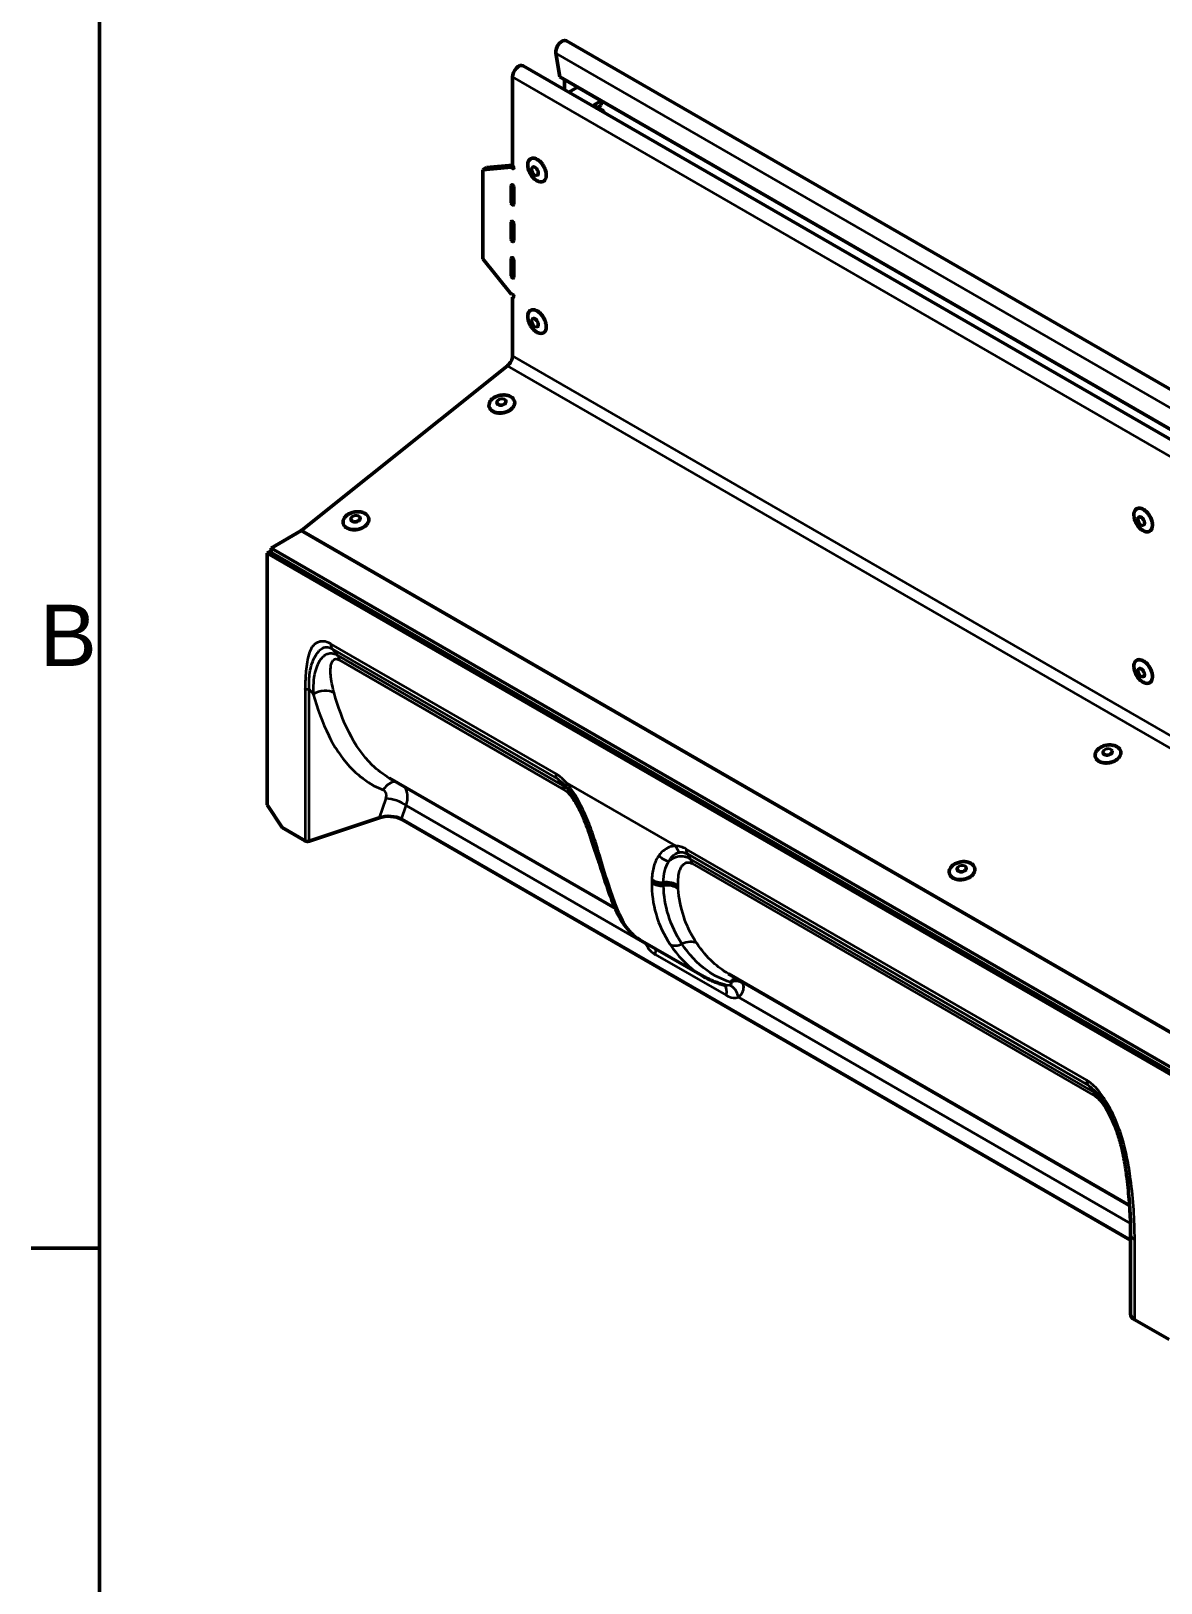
# Model space of a CAD drawing. Header units: millimetres. Extents: x 0 to 2181, y -65 to 1050.
# Drawn here: x 15.3 to 176.6, y 127.2 to 348.8 of the extents above; entities that cross this region are included whole.
import ezdxf

# ---------------------------------------------------------------- set-up
doc = ezdxf.new("R2010")
doc.units = ezdxf.units.MM
doc.header["$LTSCALE"] = 2.5
for name, color, linetype, lineweight in [('Rahmen_0', 7, 'Continuous', 50), ('Rahmen_2', 7, 'Continuous', 50), ('Sichtbar (ISO)', 7, 'Continuous', 50), ('Sichtbar schmal (ISO)', 7, 'Continuous', 35)]:
    doc.layers.add(name, color=color, linetype=linetype, lineweight=lineweight)
doc.styles.add('Aktuell-DINNach Layer', font='arial.ttf')

# ---------------------------------------------------------------- blocks, each defined once
blk = doc.blocks.new('Ränder Standardrahmen')
at = {"layer": 'Rahmen_0'}
blk.add_line((10, 70), (6.1, 70), dxfattribs=at)
at = {"layer": 'Rahmen_0', "flags": 128}
blk.add_lwpolyline([(10, 10), (10, 410), (584, 410), (584, 10), (10, 10)], dxfattribs=at)
at = {"layer": 'Rahmen_2', "insert": (6.594, 103.25), "char_height": 3.5, "attachment_point": 7, "style": 'Aktuell-DINNach Layer'}
blk.add_mtext('B', dxfattribs=at)

msp = doc.modelspace()

# ---------------------------------------------------------------- linework, layer by layer
at = {"layer": 'Sichtbar (ISO)'}
for p, q in [((444.88, 143.459), (91.68, 347.379)), ((85.493, 343.807), (438.693, 139.887)), ((90.185, 345.616), (90.754, 342.218)), ((83.984, 329.558), (83.984, 342.214)), ((443.954, 138.298), (90.754, 342.218)), ((91.409, 340.391), (91.409, 341.84)), ((93.265, 340.734), (92.04, 340.027)), ((96.623, 338.795), (93.265, 340.734)), ((95.563, 338.182), (96.623, 338.795)), ((96.623, 338.182), (95.999, 337.822)), ((96.623, 337.57), (96.093, 337.876)), ((96.623, 338.795), (96.623, 338.182)), ((79.741, 328.975), (83.831, 329.34)), ((79.741, 328.975), (80.272, 329.281)), ((79.741, 316.261), (79.741, 328.975)), ((80.272, 329.281), (83.984, 329.613)), ((83.831, 329.34), (84.072, 329.48)), ((83.807, 324.251), (83.807, 326.7)), ((84.161, 326.496), (84.161, 324.047)), ((83.807, 319.046), (83.807, 321.495)), ((84.161, 321.291), (84.161, 318.842)), ((83.831, 311.173), (79.741, 316.261)), ((83.807, 313.84), (83.807, 316.29)), ((84.161, 316.086), (84.161, 313.636)), ((83.896, 311.211), (83.831, 311.173)), ((83.984, 310.779), (84.161, 310.881)), ((83.984, 302.41), (83.984, 310.779)), ((53.922, 277.519), (83.267, 300.994)), ((49.512, 274.955), (53.755, 277.404)), ((49.512, 274.955), (402.712, 71.035)), ((49.512, 274.955), (49.512, 274.342)), ((48.982, 274.24), (49.512, 274.547)), ((48.982, 274.24), (402.536, 70.116)), ((48.982, 274.24), (48.982, 238.315)), ((49.512, 274.342), (402.712, 70.422)), ((66.436, 242.099), (98.675, 223.486)), ((51.103, 235.049), (48.982, 238.315)), ((51.103, 235.049), (54.368, 233.164)), ((64.938, 236.44), (54.971, 233.118)), ((68.128, 236.242), (172.215, 176.147)), ((111.105, 213.875), (102.146, 219.047)), ((114.822, 214.163), (172.079, 181.106)), ((172.215, 177.034), (172.215, 165.603)), ((172.801, 164.787), (177.702, 161.957))]:
    msp.add_line(p, q, dxfattribs=at)
for centre, major_axis, ratio, start_param, end_param in [((91.055, 346.296), (0.625, 1.083), 0.5773503, 0, 2.5307274), ((84.868, 342.724), (0.625, 1.083), 0.5773503, 0, 2.3561945), ((95.563, 336.958), (0.75, -1.299), 0.5773503, 1.7922962, 2.3561945), ((95.563, 336.958), (1.5, 0), 0.5773503, 0.2214999, 0.7853982), ((83.984, 329.354), (0.125, -0.217), 0.5773503, 4.4505896, 8.6393798), ((83.984, 326.598), (-0.125, 0.217), 0.5773503, 3.9269908, 7.0685835), ((83.984, 324.149), (0.125, -0.217), 0.5773503, 3.9269908, 7.0685835), ((83.984, 321.393), (-0.125, 0.217), 0.5773503, 3.9269908, 7.0685835), ((83.984, 318.944), (0.125, -0.217), 0.5773503, 3.9269908, 7.0685835), ((83.984, 316.188), (-0.125, 0.217), 0.5773503, 3.9269908, 7.0685835), ((83.984, 313.738), (0.125, -0.217), 0.5773503, 3.9269908, 7.0685835), ((83.984, 310.983), (-0.125, 0.217), 0.5773503, 2.3561945, 6.5449847), ((83.1, 301.899), (0.625, 1.083), 0.5773503, 4.1174259, 5.4977871), ((53.755, 278.425), (0.625, 1.083), 0.5773503, 3.9269908, 4.1174259), ((66.188, 235.19), (2.629, 0.122), 0.5567687, 0.7151177, 2.0402398), ((174.215, 165.603), (-2, 0), 0.5773503, 0, 0.7853982)]:
    msp.add_ellipse(centre, major_axis=major_axis, ratio=ratio, start_param=start_param, end_param=end_param, dxfattribs=at)
for points, knots in [([(86.159, 329.625), (86.162, 329.459), (86.189, 329.282), (86.285, 328.921), (86.354, 328.738), (86.529, 328.385), (86.634, 328.215), (86.868, 327.904), (86.998, 327.763), (87.271, 327.525), (87.413, 327.428), (87.697, 327.288), (87.839, 327.245), (88.105, 327.22), (88.23, 327.238), (88.446, 327.33), (88.538, 327.402), (88.685, 327.593), (88.739, 327.713), (88.806, 327.989), (88.817, 328.148), (88.793, 328.486), (88.759, 328.666), (88.647, 329.028), (88.571, 329.21), (88.384, 329.558), (88.274, 329.724), (88.031, 330.024), (87.898, 330.158), (87.621, 330.38), (87.478, 330.468), (87.195, 330.588), (87.055, 330.62), (86.795, 330.623), (86.675, 330.595), (86.471, 330.484), (86.386, 330.403), (86.252, 330.195), (86.206, 330.068), (86.164, 329.831), (86.157, 329.73), (86.159, 329.625)], [0, 0, 0, 0, 0.3245908, 0.3245908, 0.6485764, 0.6485764, 0.9720057, 0.9720057, 1.2955395, 1.2955395, 1.6197743, 1.6197743, 1.9441364, 1.9441364, 2.2621217, 2.2621217, 2.5667263, 2.5667263, 2.8776757, 2.8776757, 3.2002158, 3.2002158, 3.5247891, 3.5247891, 3.8486342, 3.8486342, 4.172031, 4.172031, 4.4956558, 4.4956558, 4.8200345, 4.8200345, 5.1440165, 5.1440165, 5.4595248, 5.4595248, 5.7633988, 5.7633988, 6.077032, 6.077032, 6.2831853, 6.2831853, 6.2831853, 6.2831853]), ([(87.545, 328.21), (87.58, 328.23), (87.609, 328.262), (87.648, 328.344), (87.66, 328.391), (87.667, 328.496), (87.664, 328.553), (87.643, 328.673), (87.625, 328.736), (87.575, 328.862), (87.543, 328.925), (87.47, 329.042), (87.428, 329.098), (87.339, 329.195), (87.291, 329.237), (87.197, 329.303), (87.15, 329.327), (87.06, 329.358), (87.019, 329.364), (86.949, 329.359), (86.92, 329.35), (86.895, 329.336)], [2.3320908, 2.3320908, 2.3320908, 2.3320908, 2.7125038, 2.7125038, 3.0351641, 3.0351641, 3.3423454, 3.3423454, 3.6506921, 3.6506921, 3.9611262, 3.9611262, 4.272114, 4.272114, 4.5818971, 4.5818971, 4.8893522, 4.8893522, 5.1985134, 5.1985134, 5.4736835, 5.4736835, 5.4736835, 5.4736835]), ([(86.163, 308.143), (86.152, 307.985), (86.163, 307.814), (86.232, 307.459), (86.288, 307.275), (86.439, 306.916), (86.533, 306.74), (86.751, 306.412), (86.874, 306.26), (87.137, 305.995), (87.277, 305.883), (87.56, 305.709), (87.704, 305.648), (87.979, 305.585), (88.112, 305.583), (88.347, 305.639), (88.45, 305.695), (88.621, 305.856), (88.687, 305.961), (88.781, 306.212), (88.806, 306.36), (88.812, 306.682), (88.792, 306.857), (88.708, 307.216), (88.644, 307.399), (88.48, 307.756), (88.379, 307.929), (88.152, 308.248), (88.025, 308.393), (87.756, 308.643), (87.615, 308.747), (87.33, 308.902), (87.188, 308.953), (86.917, 308.994), (86.789, 308.986), (86.564, 308.909), (86.467, 308.844), (86.31, 308.665), (86.25, 308.552), (86.186, 308.336), (86.17, 308.242), (86.163, 308.143)], [0, 0, 0, 0, 0.3243309, 0.3243309, 0.6485819, 0.6485819, 0.9721236, 0.9721236, 1.2955489, 1.2955489, 1.6195192, 1.6195192, 1.9441127, 1.9441127, 2.265458, 2.265458, 2.5734192, 2.5734192, 2.8800577, 2.8800577, 3.2000468, 3.2000468, 3.5245808, 3.5245808, 3.8486811, 3.8486811, 4.1721509, 4.1721509, 4.495629, 4.495629, 4.8197476, 4.8197476, 5.1442666, 5.1442666, 5.4638895, 5.4638895, 5.7696752, 5.7696752, 6.0786181, 6.0786181, 6.2831853, 6.2831853, 6.2831853, 6.2831853]), ([(87.545, 306.573), (87.58, 306.593), (87.609, 306.625), (87.648, 306.707), (87.66, 306.754), (87.667, 306.859), (87.664, 306.916), (87.643, 307.036), (87.625, 307.099), (87.575, 307.225), (87.543, 307.287), (87.47, 307.405), (87.428, 307.46), (87.339, 307.557), (87.291, 307.599), (87.197, 307.666), (87.15, 307.69), (87.06, 307.721), (87.019, 307.727), (86.949, 307.722), (86.92, 307.713), (86.895, 307.699)], [2.4357464, 2.4357464, 2.4357464, 2.4357464, 2.8161594, 2.8161594, 3.1388197, 3.1388197, 3.446001, 3.446001, 3.7543476, 3.7543476, 4.0647818, 4.0647818, 4.3757695, 4.3757695, 4.6855526, 4.6855526, 4.9930078, 4.9930078, 5.302169, 5.302169, 5.577339, 5.577339, 5.577339, 5.577339]), ([(81.84, 294.251), (82.025, 294.223), (82.221, 294.217), (82.613, 294.249), (82.81, 294.287), (83.185, 294.403), (83.364, 294.482), (83.684, 294.672), (83.826, 294.783), (84.058, 295.027), (84.149, 295.161), (84.268, 295.435), (84.297, 295.576), (84.291, 295.848), (84.257, 295.98), (84.131, 296.224), (84.039, 296.335), (83.805, 296.529), (83.662, 296.611), (83.34, 296.735), (83.16, 296.777), (82.783, 296.817), (82.586, 296.815), (82.193, 296.767), (81.998, 296.721), (81.63, 296.59), (81.457, 296.505), (81.151, 296.304), (81.017, 296.188), (80.804, 295.936), (80.724, 295.8), (80.627, 295.523), (80.61, 295.383), (80.638, 295.114), (80.683, 294.985), (80.83, 294.749), (80.932, 294.642), (81.184, 294.459), (81.335, 294.384), (81.609, 294.295), (81.722, 294.268), (81.84, 294.251)], [0, 0, 0, 0, 0.3233887, 0.3233887, 0.6466315, 0.6466315, 0.9698846, 0.9698846, 1.2932742, 1.2932742, 1.6158705, 1.6158705, 1.9339252, 1.9339252, 2.2449037, 2.2449037, 2.5575627, 2.5575627, 2.8773789, 2.8773789, 3.2004038, 3.2004038, 3.5237772, 3.5237772, 3.847002, 3.847002, 4.1702829, 4.1702829, 4.4936556, 4.4936556, 4.8158032, 4.8158032, 5.1324987, 5.1324987, 5.4428856, 5.4428856, 5.7568498, 5.7568498, 6.0776083, 6.0776083, 6.2831853, 6.2831853, 6.2831853, 6.2831853]), ([(81.768, 295.67), (81.776, 295.623), (81.797, 295.579), (81.86, 295.501), (81.901, 295.467), (81.999, 295.412), (82.055, 295.391), (82.177, 295.362), (82.243, 295.355), (82.378, 295.355), (82.447, 295.363), (82.582, 295.392), (82.648, 295.414), (82.768, 295.47), (82.823, 295.503), (82.917, 295.578), (82.956, 295.62), (83.015, 295.706), (83.034, 295.751), (83.052, 295.832), (83.053, 295.87), (83.046, 295.906)], [5.1845829, 5.1845829, 5.1845829, 5.1845829, 5.5379725, 5.5379725, 5.8676521, 5.8676521, 6.180925, 6.180925, 6.4915249, 6.4915249, 6.8025781, 6.8025781, 7.113896, 7.113896, 7.4247605, 7.4247605, 7.7355493, 7.7355493, 8.0514351, 8.0514351, 8.3261756, 8.3261756, 8.3261756, 8.3261756]), ([(63.167, 278.303), (63.275, 278.429), (63.356, 278.564), (63.455, 278.84), (63.474, 278.981), (63.447, 279.25), (63.404, 279.379), (63.26, 279.616), (63.159, 279.724), (62.908, 279.908), (62.758, 279.983), (62.424, 280.094), (62.241, 280.13), (61.858, 280.155), (61.66, 280.146), (61.269, 280.084), (61.076, 280.031), (60.716, 279.888), (60.548, 279.797), (60.255, 279.586), (60.129, 279.466), (59.933, 279.208), (59.863, 279.07), (59.786, 278.793), (59.779, 278.654), (59.828, 278.388), (59.882, 278.262), (60.047, 278.034), (60.157, 277.931), (60.425, 277.759), (60.583, 277.69), (60.928, 277.594), (61.116, 277.567), (61.503, 277.557), (61.702, 277.575), (62.09, 277.652), (62.28, 277.712), (62.63, 277.869), (62.792, 277.966), (63.019, 278.147), (63.098, 278.223), (63.167, 278.303)], [0, 0, 0, 0, 0.322203, 0.322203, 0.6390505, 0.6390505, 0.9494821, 0.9494821, 1.2632989, 1.2632989, 1.583964, 1.583964, 1.9071532, 1.9071532, 2.2305029, 2.2305029, 2.5537188, 2.5537188, 2.8770279, 2.8770279, 3.200355, 3.200355, 3.5219755, 3.5219755, 3.8373903, 3.8373903, 4.1475969, 4.1475969, 4.4628076, 4.4628076, 4.7842577, 4.7842577, 5.1075629, 5.1075629, 5.430881, 5.430881, 5.7540956, 5.7540956, 6.0774368, 6.0774368, 6.2831853, 6.2831853, 6.2831853, 6.2831853]), ([(60.938, 279.007), (60.946, 278.961), (60.967, 278.917), (61.03, 278.839), (61.072, 278.805), (61.17, 278.75), (61.225, 278.728), (61.347, 278.7), (61.413, 278.693), (61.548, 278.693), (61.617, 278.7), (61.752, 278.73), (61.818, 278.752), (61.938, 278.807), (61.993, 278.841), (62.087, 278.916), (62.126, 278.957), (62.185, 279.043), (62.205, 279.088), (62.222, 279.17), (62.223, 279.207), (62.216, 279.243)], [3.8388759, 3.8388759, 3.8388759, 3.8388759, 4.1922655, 4.1922655, 4.5219451, 4.5219451, 4.835218, 4.835218, 5.1458179, 5.1458179, 5.456871, 5.456871, 5.768189, 5.768189, 6.0790534, 6.0790534, 6.3898423, 6.3898423, 6.7057281, 6.7057281, 6.9804686, 6.9804686, 6.9804686, 6.9804686]), ([(172.696, 279.572), (172.708, 279.402), (172.742, 279.222), (172.854, 278.86), (172.931, 278.678), (173.118, 278.33), (173.228, 278.164), (173.472, 277.865), (173.605, 277.731), (173.882, 277.51), (174.025, 277.422), (174.308, 277.302), (174.448, 277.27), (174.707, 277.268), (174.827, 277.297), (175.031, 277.409), (175.116, 277.49), (175.249, 277.698), (175.296, 277.826), (175.346, 278.117), (175.348, 278.281), (175.308, 278.626), (175.265, 278.808), (175.139, 279.17), (175.055, 279.35), (174.857, 279.692), (174.741, 279.853), (174.49, 280.141), (174.354, 280.267), (174.074, 280.472), (173.93, 280.55), (173.649, 280.649), (173.511, 280.67), (173.26, 280.651), (173.146, 280.612), (172.954, 280.481), (172.875, 280.391), (172.757, 280.167), (172.718, 280.032), (172.69, 279.784), (172.688, 279.68), (172.696, 279.572)], [0, 0, 0, 0, 0.3245715, 0.3245715, 0.6484123, 0.6484123, 0.9718084, 0.9718084, 1.2954364, 1.2954364, 1.6198195, 1.6198195, 1.9437852, 1.9437852, 2.2592075, 2.2592075, 2.5630739, 2.5630739, 2.8767934, 2.8767934, 3.2002671, 3.2002671, 3.5247509, 3.5247509, 3.8484661, 3.8484661, 4.1718532, 4.1718532, 4.4955926, 4.4955926, 4.8200968, 4.8200968, 5.1434097, 5.1434097, 5.4560741, 5.4560741, 5.7602066, 5.7602066, 6.0764912, 6.0764912, 6.2831853, 6.2831853, 6.2831853, 6.2831853]), ([(174.077, 278.251), (174.112, 278.271), (174.141, 278.302), (174.18, 278.385), (174.192, 278.432), (174.2, 278.536), (174.196, 278.594), (174.175, 278.714), (174.157, 278.777), (174.107, 278.903), (174.076, 278.965), (174.002, 279.083), (173.96, 279.138), (173.871, 279.235), (173.824, 279.277), (173.729, 279.343), (173.682, 279.368), (173.593, 279.399), (173.551, 279.404), (173.481, 279.4), (173.453, 279.391), (173.427, 279.376)], [2.2715636, 2.2715636, 2.2715636, 2.2715636, 2.6519766, 2.6519766, 2.9746369, 2.9746369, 3.2818182, 3.2818182, 3.5901649, 3.5901649, 3.900599, 3.900599, 4.2115868, 4.2115868, 4.5213699, 4.5213699, 4.828825, 4.828825, 5.1379862, 5.1379862, 5.4131563, 5.4131563, 5.4131563, 5.4131563]), ([(172.696, 257.934), (172.708, 257.765), (172.742, 257.585), (172.854, 257.223), (172.931, 257.041), (173.118, 256.693), (173.228, 256.527), (173.472, 256.227), (173.605, 256.094), (173.882, 255.872), (174.025, 255.785), (174.308, 255.665), (174.448, 255.633), (174.707, 255.631), (174.827, 255.659), (175.031, 255.771), (175.116, 255.853), (175.249, 256.061), (175.296, 256.189), (175.346, 256.479), (175.348, 256.643), (175.308, 256.989), (175.265, 257.171), (175.139, 257.533), (175.055, 257.713), (174.857, 258.055), (174.741, 258.216), (174.49, 258.504), (174.354, 258.63), (174.074, 258.834), (173.93, 258.913), (173.649, 259.012), (173.511, 259.033), (173.26, 259.013), (173.146, 258.975), (172.954, 258.844), (172.875, 258.754), (172.757, 258.53), (172.718, 258.394), (172.69, 258.147), (172.688, 258.043), (172.696, 257.934)], [0, 0, 0, 0, 0.3245715, 0.3245715, 0.6484123, 0.6484123, 0.9718084, 0.9718084, 1.2954364, 1.2954364, 1.6198195, 1.6198195, 1.9437852, 1.9437852, 2.2592075, 2.2592075, 2.5630739, 2.5630739, 2.8767934, 2.8767934, 3.2002671, 3.2002671, 3.5247509, 3.5247509, 3.8484661, 3.8484661, 4.1718532, 4.1718532, 4.4955926, 4.4955926, 4.8200968, 4.8200968, 5.1434097, 5.1434097, 5.4560741, 5.4560741, 5.7602066, 5.7602066, 6.0764912, 6.0764912, 6.2831853, 6.2831853, 6.2831853, 6.2831853]), ([(174.077, 256.613), (174.112, 256.633), (174.141, 256.665), (174.18, 256.748), (174.192, 256.795), (174.2, 256.899), (174.196, 256.956), (174.175, 257.077), (174.157, 257.14), (174.107, 257.265), (174.076, 257.328), (174.002, 257.446), (173.96, 257.501), (173.871, 257.598), (173.824, 257.64), (173.729, 257.706), (173.682, 257.731), (173.593, 257.761), (173.551, 257.767), (173.481, 257.762), (173.453, 257.754), (173.427, 257.739)], [2.2715636, 2.2715636, 2.2715636, 2.2715636, 2.6519766, 2.6519766, 2.9746369, 2.9746369, 3.2818182, 3.2818182, 3.5901649, 3.5901649, 3.900599, 3.900599, 4.2115868, 4.2115868, 4.5213699, 4.5213699, 4.828825, 4.828825, 5.1379862, 5.1379862, 5.4131563, 5.4131563, 5.4131563, 5.4131563]), ([(167.578, 246.244), (167.452, 246.126), (167.35, 245.996), (167.206, 245.726), (167.164, 245.585), (167.144, 245.31), (167.165, 245.175), (167.267, 244.923), (167.348, 244.807), (167.561, 244.601), (167.695, 244.513), (168.001, 244.373), (168.175, 244.322), (168.544, 244.264), (168.739, 244.257), (169.132, 244.287), (169.329, 244.324), (169.705, 244.439), (169.884, 244.517), (170.206, 244.705), (170.349, 244.816), (170.584, 245.059), (170.675, 245.192), (170.797, 245.466), (170.828, 245.607), (170.825, 245.88), (170.792, 246.012), (170.669, 246.257), (170.578, 246.369), (170.347, 246.564), (170.205, 246.646), (169.884, 246.772), (169.705, 246.815), (169.328, 246.857), (169.131, 246.856), (168.739, 246.81), (168.544, 246.765), (168.175, 246.636), (168.001, 246.552), (167.749, 246.388), (167.659, 246.318), (167.578, 246.244)], [0, 0, 0, 0, 0.3229503, 0.3229503, 0.6423675, 0.6423675, 0.954437, 0.954437, 1.2658646, 1.2658646, 1.5844147, 1.5844147, 1.9071262, 1.9071262, 2.2305155, 2.2305155, 2.5537612, 2.5537612, 2.8770113, 2.8770113, 3.200401, 3.200401, 3.5230442, 3.5230442, 3.8412613, 3.8412613, 4.1523412, 4.1523412, 4.4648476, 4.4648476, 4.7845326, 4.7845326, 5.1075288, 5.1075288, 5.4309049, 5.4309049, 5.7541315, 5.7541315, 6.0774087, 6.0774087, 6.2831853, 6.2831853, 6.2831853, 6.2831853]), ([(168.3, 245.71), (168.308, 245.664), (168.329, 245.62), (168.392, 245.542), (168.433, 245.508), (168.531, 245.453), (168.587, 245.431), (168.709, 245.403), (168.775, 245.396), (168.91, 245.396), (168.979, 245.404), (169.114, 245.433), (169.18, 245.455), (169.3, 245.51), (169.355, 245.544), (169.449, 245.619), (169.488, 245.66), (169.547, 245.746), (169.566, 245.791), (169.584, 245.873), (169.585, 245.91), (169.578, 245.946)], [0.815931, 0.815931, 0.815931, 0.815931, 1.1693207, 1.1693207, 1.4990003, 1.4990003, 1.8122731, 1.8122731, 2.122873, 2.122873, 2.4339262, 2.4339262, 2.7452441, 2.7452441, 3.0561086, 3.0561086, 3.3668975, 3.3668975, 3.6827832, 3.6827832, 3.9575237, 3.9575237, 3.9575237, 3.9575237]), ([(93.83, 237.301), (93.563, 237.869), (93.271, 238.441), (92.608, 239.587), (92.225, 240.174), (91.81, 240.684)], [0, 0, 0, 0, 0.38587101, 0.38587101, 0.7947444, 0.7947444, 0.7947444, 0.7947444]), ([(54.368, 233.164), (54.414, 233.137), (54.47, 233.116), (54.592, 233.087), (54.658, 233.079), (54.768, 233.08), (54.812, 233.083), (54.896, 233.096), (54.935, 233.106), (54.971, 233.118)], [0, 0, 0, 0, 0.03966821, 0.03966821, 0.07923173, 0.07923173, 0.1059147, 0.1059147, 0.13122831, 0.13122831, 0.13122831, 0.13122831]), ([(98.873, 223.046), (98.865, 223.062), (98.858, 223.077), (98.83, 223.139), (98.808, 223.186), (98.723, 223.375), (98.66, 223.519), (98.409, 224.105), (98.226, 224.567), (97.496, 226.502), (96.959, 228.157), (96.189, 230.633), (95.974, 231.335), (95.755, 232.055)], [0, 0, 0, 0, 0.0175579, 0.0175579, 0.070224, 0.070224, 0.2282307, 0.2282307, 0.7024848, 0.7024848, 2.131923, 2.131923, 2.6724612, 2.6724612, 2.6724612, 2.6724612]), ([(146.852, 229.671), (146.714, 229.56), (146.598, 229.435), (146.423, 229.171), (146.365, 229.032), (146.312, 228.755), (146.317, 228.617), (146.388, 228.357), (146.454, 228.235), (146.639, 228.015), (146.76, 227.918), (147.044, 227.759), (147.209, 227.698), (147.565, 227.618), (147.757, 227.599), (148.147, 227.606), (148.346, 227.632), (148.73, 227.725), (148.915, 227.793), (149.255, 227.963), (149.409, 228.066), (149.669, 228.297), (149.776, 228.425), (149.929, 228.694), (149.976, 228.835), (150.006, 229.111), (149.99, 229.247), (149.897, 229.501), (149.821, 229.619), (149.616, 229.829), (149.487, 229.921), (149.186, 230.066), (149.015, 230.12), (148.65, 230.185), (148.455, 230.196), (148.063, 230.173), (147.866, 230.139), (147.487, 230.031), (147.306, 229.956), (147.038, 229.806), (146.941, 229.741), (146.852, 229.671)], [0, 0, 0, 0, 0.3232225, 0.3232225, 0.6440551, 0.6440551, 0.9579759, 0.9579759, 1.2684013, 1.2684013, 1.5850739, 1.5850739, 1.9071638, 1.9071638, 2.2305319, 2.2305319, 2.5538167, 2.5538167, 2.8770398, 2.8770398, 3.2004102, 3.2004102, 3.5234623, 3.5234623, 3.8433517, 3.8433517, 4.1559435, 4.1559435, 4.4669879, 4.4669879, 4.7849917, 4.7849917, 5.1075425, 5.1075425, 5.4309315, 5.4309315, 5.7541879, 5.7541879, 6.077428, 6.077428, 6.2831853, 6.2831853, 6.2831853, 6.2831853]), ([(147.47, 229.048), (147.479, 229.001), (147.499, 228.957), (147.563, 228.879), (147.604, 228.845), (147.702, 228.79), (147.758, 228.769), (147.879, 228.74), (147.945, 228.733), (148.08, 228.733), (148.149, 228.741), (148.284, 228.77), (148.35, 228.792), (148.471, 228.848), (148.526, 228.881), (148.619, 228.956), (148.658, 228.998), (148.717, 229.084), (148.737, 229.129), (148.754, 229.211), (148.755, 229.248), (148.748, 229.284)], [0.9005619, 0.9005619, 0.9005619, 0.9005619, 1.2539515, 1.2539515, 1.5836311, 1.5836311, 1.896904, 1.896904, 2.2075039, 2.2075039, 2.518557, 2.518557, 2.829875, 2.829875, 3.1407394, 3.1407394, 3.4515283, 3.4515283, 3.7674141, 3.7674141, 4.0421546, 4.0421546, 4.0421546, 4.0421546]), ([(102.146, 219.047), (101.259, 219.559), (100.545, 220.298), (99.545, 221.718), (99.189, 222.361), (98.873, 223.046)], [0, 0, 0, 0, 1.0744258, 1.0744258, 1.8315425, 1.8315425, 1.8315425, 1.8315425]), ([(111.105, 213.875), (111.3, 213.762), (111.5, 213.654), (111.905, 213.446), (112.112, 213.348), (112.533, 213.16), (112.748, 213.071), (113.183, 212.904), (113.405, 212.826), (113.854, 212.682), (114.082, 212.615), (114.313, 212.554)], [1.70775061, 1.70775061, 1.70775061, 1.70775061, 1.86560496, 1.86560496, 2.0234593, 2.0234593, 2.18131365, 2.18131365, 2.33916799, 2.33916799, 2.49702233, 2.49702233, 2.49702233, 2.49702233]), ([(169.772, 193.051), (169.655, 193.336), (169.531, 193.618), (169.272, 194.176), (169.137, 194.452), (168.853, 194.994), (168.705, 195.26), (168.398, 195.777), (168.239, 196.028), (167.911, 196.506), (167.742, 196.734), (167.571, 196.943)], [0, 0, 0, 0, 0.2040919, 0.2040919, 0.4081838, 0.4081838, 0.6122757, 0.6122757, 0.8163676, 0.8163676, 1.0204596, 1.0204596, 1.0204596, 1.0204596]), ([(171.154, 188.429), (171.093, 188.734), (171.026, 189.041), (170.88, 189.657), (170.801, 189.966), (170.631, 190.586), (170.539, 190.896), (170.343, 191.515), (170.239, 191.825), (170.016, 192.441), (169.898, 192.748), (169.772, 193.051)], [0, 0, 0, 0, 0.2201343, 0.2201343, 0.4402686, 0.4402686, 0.6604029, 0.6604029, 0.8805372, 0.8805372, 1.1006716, 1.1006716, 1.1006716, 1.1006716]), ([(171.655, 185.429), (171.629, 185.625), (171.602, 185.822), (171.545, 186.217), (171.514, 186.416), (171.45, 186.814), (171.417, 187.015), (171.347, 187.416), (171.31, 187.618), (171.234, 188.022), (171.195, 188.225), (171.154, 188.429)], [0, 0, 0, 0, 0.1419923, 0.1419923, 0.28398461, 0.28398461, 0.42597691, 0.42597691, 0.56796922, 0.56796922, 0.70996152, 0.70996152, 0.70996152, 0.70996152]), ([(171.655, 185.429), (171.73, 184.851), (171.797, 184.276), (171.917, 183.133), (171.97, 182.565), (172.059, 181.436), (172.096, 180.876), (172.156, 179.764), (172.178, 179.212), (172.208, 178.116), (172.215, 177.573), (172.215, 177.034)], [0, 0, 0, 0, 0.4093111, 0.4093111, 0.8186223, 0.8186223, 1.2279334, 1.2279334, 1.6372446, 1.6372446, 2.0465557, 2.0465557, 2.0465557, 2.0465557])]:
    msp.add_open_spline(points, degree=3, knots=knots, dxfattribs=at)
for points in [[(95.577, 232.637), (95.131, 234.095), (94.585, 235.699), (93.83, 237.301)], [(95.634, 232.454), (95.615, 232.515), (95.596, 232.576), (95.577, 232.637)], [(95.755, 232.055), (95.715, 232.187), (95.674, 232.32), (95.634, 232.454)]]:
    msp.add_open_spline(points, degree=3, dxfattribs=at)
at = {"layer": 'Sichtbar schmal (ISO)'}
for p, q in [((443.384, 141.696), (90.185, 345.616)), ((437.184, 138.294), (83.984, 342.214)), ((95.399, 338.087), (95.563, 338.182)), ((96.459, 337.475), (96.623, 337.57)), ((83.807, 326.7), (83.984, 326.802)), ((83.807, 324.251), (84.161, 324.455)), ((83.807, 321.495), (83.984, 321.597)), ((83.807, 319.046), (84.161, 319.25)), ((83.807, 316.29), (83.984, 316.392)), ((83.807, 313.84), (84.161, 314.045)), ((437.184, 98.489), (83.984, 302.41)), ((436.467, 97.074), (83.267, 300.994)), ((406.955, 73.484), (53.755, 277.404)), ((407.122, 73.599), (53.922, 277.519)), ((90.197, 242.718), (58.098, 261.25)), ((58.287, 260.543), (90.386, 242.011)), ((59.035, 259.613), (58.287, 260.543)), ((91.153, 241.069), (59.035, 259.613)), ((59.256, 258.993), (91.374, 240.449)), ((54.368, 254.84), (54.368, 233.164)), ((54.971, 233.118), (54.971, 254.794)), ((54.971, 254.794), (55.535, 254.093)), ((91.717, 241.402), (107.262, 232.427)), ((65.908, 239.192), (64.938, 236.44)), ((68.128, 236.242), (68.819, 238.203)), ((102.915, 218.518), (68.819, 238.203)), ((165.958, 198.977), (108.783, 231.987)), ((108.972, 231.28), (166.148, 198.27)), ((166.915, 197.328), (109.385, 230.543)), ((109.606, 229.923), (167.136, 196.709)), ((104.346, 216.951), (114.474, 211.103)), ((172.197, 178.518), (116.248, 210.82)), ((172.801, 164.787), (172.801, 176.217))]:
    msp.add_line(p, q, dxfattribs=at)
for centre, major_axis, ratio in [((87.453, 328.907), (0.913, -1.582), 0.5773503), ((87.185, 328.753), (-0.354, 0.614), 0.5773503), ((87.453, 307.27), (0.913, -1.582), 0.5773503), ((87.185, 307.116), (-0.354, 0.614), 0.5773503), ((82.451, 295.549), (1.796, 0.332), 0.6761973), ((82.4, 295.823), (-0.697, -0.129), 0.6761973), ((61.621, 278.887), (1.796, 0.332), 0.6761973), ((61.57, 279.161), (-0.697, -0.129), 0.6761973), ((173.985, 278.948), (0.913, -1.582), 0.5773503), ((173.718, 278.793), (-0.354, 0.614), 0.5773503), ((173.985, 257.311), (0.913, -1.582), 0.5773503), ((173.718, 257.156), (-0.354, 0.614), 0.5773503), ((168.983, 245.59), (-1.796, -0.332), 0.6761973), ((168.932, 245.864), (0.697, 0.129), 0.6761973), ((148.153, 228.927), (-1.796, -0.332), 0.6761973), ((148.103, 229.201), (0.697, 0.129), 0.6761973)]:
    msp.add_ellipse(centre, major_axis=major_axis, ratio=ratio, dxfattribs=at)
for centre, major_axis, ratio, start_param, end_param in [((87.22, 328.773), (0.325, -0.563), 0.5773503, 3.1415927, 6.2831853), ((87.22, 307.136), (0.325, -0.563), 0.5773503, 3.1415927, 6.2831853), ((82.407, 295.788), (-0.639, -0.118), 0.6761973, 3.1415927, 6.2831853), ((61.577, 279.125), (-0.639, -0.118), 0.6761973, 3.1415927, 6.2831853), ((173.752, 278.813), (0.325, -0.563), 0.5773503, 3.1415927, 6.2831853), ((57.504, 257.708), (1.25, 2.165), 0.5773503, 5.6320187, 6.0213859), ((173.752, 257.176), (0.325, -0.563), 0.5773503, 3.1415927, 6.2831853), ((56.785, 252.843), (2.41, 0.666), 0.6563634, 0.6110809, 1.9269228), ((168.939, 245.828), (-0.639, -0.118), 0.6761973, 3.1415927, 6.2831853), ((66.742, 239.173), (0.941, 2.316), 0.6775869, 0.1999791, 1.2923038), ((64.644, 239.19), (-1.134, -1.037), 0.6979017, 2.224388, 3.4619997), ((65.894, 237.94), (2.331, 3.264), 0.6318106, 5.2098792, 6.0916321), ((89.622, 239.165), (1.25, 2.165), 0.5773503, 5.6320187, 6.0213859), ((67.158, 237.942), (2.358, -0.832), 0.3963163, 0.937358, 2.2624801), ((93.18, 232.663), (2.371, 0.794), 0.5830995, 0.4188653, 0.579974), ((93.233, 232.502), (2.373, 0.787), 0.590042, 0.4205355, 0.5813191), ((93.354, 232.137), (-2.373, -0.787), 0.5990389, 3.5635142, 3.7219524), ((106.308, 231.994), (1.578, -1.229), 0.8257666, 4.4321672, 5.2844426), ((108.676, 233.244), (0.02, 2), 0.7727858, 1.999055, 2.6121882), ((110.197, 232.804), (-1, -1.732), 0.5773503, 5.4977871, 6.0213859), ((107.854, 228.639), (1.25, 2.165), 0.5773503, 5.6320187, 6.0213859), ((148.109, 229.166), (-0.639, -0.118), 0.6761973, 3.1415927, 6.2831853), ((105.244, 228.264), (2, -0.035), 0.7585395, 3.9542065, 4.8761303), ((105.253, 228.586), (-1.998, 0.08), 0.7595815, 0.8279198, 1.7446704), ((105.26, 228.737), (-1.997, 0.111), 0.7618912, 0.8388062, 1.7532525), ((105.896, 225.191), (-2.495, -0.153), 0.7653498, 3.9014856, 4.8091301), ((105.889, 225.326), (2.497, 0.122), 0.7681074, 0.7687984, 1.6733962), ((105.918, 224.883), (-2.492, -0.195), 0.7636959, 3.8894879, 4.8032847), ((101.586, 218.309), (1.779, 0.914), 0.2739961, 5.4052164, 5.4558293), ((103.017, 216.742), (1, 1.732), 0.5773503, 5.1487213, 5.6076793), ((107.757, 219.804), (-1.66, -1.116), 0.6994694, 0.3701009, 1.3615622), ((108.699, 216.727), (2.082, 1.384), 0.7000363, 0.3741823, 1.3652565), ((115.581, 211.411), (-1.869, -0.712), 0.8287709, 3.6877631, 4.6725417), ((113.145, 210.894), (1, 1.732), 0.5773503, 5.1487213, 6.2104382), ((114.919, 210.611), (-0.505, 1.935), 0.6707781, 4.6454529, 5.8995046), ((167.372, 199.793), (-1, -1.732), 0.5773503, 5.4977871, 6.0213859), ((165.384, 195.424), (1.25, 2.165), 0.5773503, 5.6320187, 6.0213859), ((171.62, 193.816), (-1.848, -0.764), 0.1823952, 0, 0.6275958), ((168.979, 188.809), (-2.373, -0.787), 0.5885899, 3.7094364, 3.7228712), ((173.115, 188.822), (-1.961, -0.394), 0.4120636, 0, 0.6862577), ((173.638, 185.687), (-1.983, -0.258), 0.4775484, 0, 0.7169933), ((174.215, 177.034), (-2, 0), 0.5773503, 0, 0.7853982)]:
    msp.add_ellipse(centre, major_axis=major_axis, ratio=ratio, start_param=start_param, end_param=end_param, dxfattribs=at)
for points, knots in [([(58.098, 261.25), (58.081, 261.26), (58.064, 261.27), (58.047, 261.279), (57.672, 261.488), (57.3, 261.607), (56.762, 261.642), (56.578, 261.624), (56.07, 261.491), (55.786, 261.298), (55.328, 260.782), (55.152, 260.46), (54.857, 259.673), (54.751, 259.193), (54.6, 258.244), (54.548, 257.781), (54.465, 256.939), (54.433, 256.561), (54.393, 255.909), (54.381, 255.636), (54.37, 255.188), (54.368, 255.015), (54.368, 254.84)], [-7.9404976, -7.9404976, -7.9404976, -7.9404976, -7.9261888, -7.9261888, -7.9261888, -7.6089484, -7.6089484, -7.4285408, -7.4285408, -7.0757234, -7.0757234, -6.7229003, -6.7229003, -6.302899, -6.302899, -5.9355967, -5.9355967, -5.6433897, -5.6433897, -5.4379487, -5.4379487, -5.3095481, -5.3095481, -5.3095481, -5.3095481]), ([(54.971, 254.794), (54.965, 254.963), (54.961, 255.131), (54.954, 255.565), (54.955, 255.829), (54.975, 256.46), (55.001, 256.824), (55.115, 257.619), (55.217, 258.042), (55.496, 258.865), (55.677, 259.253), (56.037, 259.87), (56.212, 260.116), (56.594, 260.519), (56.803, 260.677), (57.167, 260.801), (57.298, 260.823), (57.685, 260.816), (57.96, 260.731), (58.248, 260.566), (58.261, 260.558), (58.274, 260.551), (58.287, 260.543)], [5.3095481, 5.3095481, 5.3095481, 5.3095481, 5.4379487, 5.4379487, 5.6433897, 5.6433897, 5.9355967, 5.9355967, 6.302899, 6.302899, 6.7229003, 6.7229003, 7.0757234, 7.0757234, 7.4285408, 7.4285408, 7.6089484, 7.6089484, 7.9261888, 7.9261888, 7.9261888, 7.9404976, 7.9404976, 7.9404976, 7.9404976]), ([(59.035, 259.613), (58.861, 259.709), (58.685, 259.781), (58.292, 259.886), (58.082, 259.9), (57.705, 259.86), (57.537, 259.809), (57.157, 259.633), (56.966, 259.484), (56.669, 259.18), (56.553, 259.032), (56.284, 258.623), (56.15, 258.348), (55.893, 257.688), (55.786, 257.296), (55.605, 256.374), (55.549, 255.839), (55.512, 254.899), (55.515, 254.496), (55.535, 254.093)], [0, 0, 0, 0, 0.0889416, 0.0889416, 0.20531, 0.20531, 0.3207469, 0.3207469, 0.4952205, 0.4952205, 0.6339494, 0.6339494, 0.8583403, 0.8583403, 1.1500486, 1.1500486, 1.5275193, 1.5275193, 1.8057202, 1.8057202, 1.8057202, 1.8057202]), ([(58.507, 254.296), (58.417, 254.622), (58.336, 254.947), (58.172, 255.708), (58.098, 256.141), (58.017, 256.892), (57.999, 257.213), (58.01, 257.757), (58.029, 257.986), (58.093, 258.331), (58.126, 258.457), (58.224, 258.72), (58.295, 258.852), (58.459, 259.022), (58.535, 259.076), (58.721, 259.138), (58.83, 259.145), (59.048, 259.095), (59.151, 259.053), (59.256, 258.993)], [-1.8057202, -1.8057202, -1.8057202, -1.8057202, -1.5275193, -1.5275193, -1.1500486, -1.1500486, -0.8583403, -0.8583403, -0.6339494, -0.6339494, -0.4952205, -0.4952205, -0.3207469, -0.3207469, -0.20531, -0.20531, -0.0889416, -0.0889416, 0, 0, 0, 0]), ([(55.535, 254.093), (56.108, 252.022), (56.821, 250.034), (58.676, 246.343), (59.82, 244.642), (62.13, 242.375), (63.112, 241.628), (64.621, 240.807), (65.049, 240.603), (65.492, 240.423)], [0, 0, 0, 0, 1.708714, 1.708714, 3.4174228, 3.4174228, 4.4548804, 4.4548804, 4.8452877, 4.8452877, 4.8452877, 4.8452877]), ([(66.436, 242.099), (65.531, 242.622), (64.707, 243.257), (62.62, 245.288), (61.533, 246.881), (59.756, 250.386), (59.065, 252.294), (58.507, 254.296)], [-4.3681031, -4.3681031, -4.3681031, -4.3681031, -3.4174228, -3.4174228, -1.708714, -1.708714, 0, 0, 0, 0]), ([(91.717, 241.402), (91.42, 241.743), (91.103, 242.056), (90.587, 242.469), (90.392, 242.605), (90.197, 242.718)], [-17.46595726, -17.46595726, -17.46595726, -17.46595726, -17.18468604, -17.18468604, -17.01949624, -17.01949624, -17.01949624, -17.01949624]), ([(90.386, 242.011), (90.538, 241.92), (90.692, 241.809), (91.106, 241.466), (91.366, 241.203), (91.616, 240.915)], [17.01949624, 17.01949624, 17.01949624, 17.01949624, 17.18468604, 17.18468604, 17.46595726, 17.46595726, 17.46595726, 17.46595726]), ([(92.124, 240.276), (91.966, 240.447), (91.796, 240.611), (91.467, 240.875), (91.311, 240.982), (91.153, 241.069)], [1.45712052, 1.45712052, 1.45712052, 1.45712052, 1.55716423, 1.55716423, 1.63842316, 1.63842316, 1.63842316, 1.63842316]), ([(91.374, 240.449), (91.47, 240.394), (91.567, 240.324), (91.809, 240.121), (91.95, 239.976), (92.241, 239.64), (92.388, 239.446), (92.714, 238.975), (92.886, 238.696), (93.226, 238.102), (93.39, 237.786), (93.715, 237.121), (93.873, 236.771), (94.229, 235.94), (94.415, 235.464), (94.7, 234.689), (94.808, 234.384), (94.909, 234.085)], [-1.6384232, -1.6384232, -1.6384232, -1.6384232, -1.5571642, -1.5571642, -1.4331544, -1.4331544, -1.2862368, -1.2862368, -1.0844814, -1.0844814, -0.85755, -0.85755, -0.6013425, -0.6013425, -0.2402976, -0.2402976, 0, 0, 0, 0]), ([(94.228, 237.241), (94.135, 237.443), (94.039, 237.646), (93.941, 237.848), (93.462, 238.828), (92.918, 239.806), (92.101, 240.934), (91.912, 241.175), (91.717, 241.402)], [-18.43260401, -18.43260401, -18.43260401, -18.43260401, -18.29910554, -18.29910554, -18.29910554, -17.65049334, -17.65049334, -17.46595726, -17.46595726, -17.46595726, -17.46595726]), ([(96.092, 232.166), (95.851, 232.967), (95.583, 233.797), (94.972, 235.499), (94.629, 236.371), (94.228, 237.241)], [-19.5804397, -19.5804397, -19.5804397, -19.5804397, -19.0065219, -19.0065219, -18.432604, -18.432604, -18.432604, -18.432604]), ([(94.909, 234.085), (94.918, 234.059), (94.927, 234.033), (94.944, 233.98), (94.953, 233.954), (94.962, 233.928)], [-0.042001004, -0.042001004, -0.042001004, -0.042001004, -0.021000502, -0.021000502, 0, 0, 0, 0]), ([(95.08, 233.574), (95.609, 231.998), (96.1, 230.521), (96.779, 228.593), (96.984, 228.026), (97.186, 227.493)], [-2.5682295, -2.5682295, -2.5682295, -2.5682295, -1.2841148, -1.2841148, -0.7092494, -0.7092494, -0.7092494, -0.7092494]), ([(96.151, 231.971), (96.148, 231.982), (96.144, 231.992), (96.141, 232.003), (96.133, 232.03), (96.125, 232.057), (96.109, 232.111), (96.1, 232.139), (96.092, 232.166), (96.092, 232.166), (96.092, 232.166), (96.092, 232.166)], [-19.627091553, -19.627091553, -19.627091553, -19.627091553, -19.619476523, -19.619476523, -19.619476523, -19.599991722, -19.599991722, -19.580506921, -19.580506921, -19.580506921, -19.580439696, -19.580439696, -19.580439696, -19.580439696]), ([(96.274, 231.56), (96.256, 231.618), (96.239, 231.676), (96.198, 231.813), (96.174, 231.892), (96.151, 231.971)], [-19.72619414, -19.72619414, -19.72619414, -19.72619414, -19.684058261, -19.684058261, -19.627091553, -19.627091553, -19.627091553, -19.627091553]), ([(99.423, 222.425), (99.157, 222.992), (98.899, 223.612), (97.857, 226.334), (97.096, 228.818), (96.274, 231.56)], [-22.3654402, -22.3654402, -22.3654402, -22.3654402, -21.7199799, -21.7199799, -19.7261941, -19.7261941, -19.7261941, -19.7261941]), ([(104.896, 231.082), (104.566, 230.633), (104.324, 230.1), (103.988, 228.945), (103.893, 228.324), (103.863, 227.68)], [0, 0, 0, 0, 0.5740654, 0.5740654, 1.1481309, 1.1481309, 1.1481309, 1.1481309]), ([(107.262, 232.427), (107.032, 232.425), (106.813, 232.392), (106.274, 232.243), (105.974, 232.09), (105.396, 231.673), (105.127, 231.395), (104.896, 231.082)], [0, 0, 0, 0, 0.21765014, 0.21765014, 0.56589036, 0.56589036, 0.9671078, 0.9671078, 0.9671078, 0.9671078]), ([(106.309, 230.233), (106.448, 230.514), (106.617, 230.766), (106.995, 231.156), (107.196, 231.304), (107.565, 231.465), (107.717, 231.508), (107.879, 231.526)], [-0.9671078, -0.9671078, -0.9671078, -0.9671078, -0.56589036, -0.56589036, -0.21765014, -0.21765014, 0, 0, 0, 0]), ([(109.385, 230.543), (109.271, 230.611), (109.158, 230.67), (108.868, 230.798), (108.696, 230.853), (108.302, 230.937), (108.089, 230.949), (107.649, 230.922), (107.429, 230.871), (106.965, 230.701), (106.734, 230.567), (106.45, 230.355), (106.378, 230.295), (106.309, 230.233)], [0, 0, 0, 0, 0.0550176, 0.0550176, 0.14304576, 0.14304576, 0.26637037, 0.26637037, 0.41900294, 0.41900294, 0.61904799, 0.61904799, 0.69140924, 0.69140924, 0.69140924, 0.69140924]), ([(108.783, 231.987), (108.529, 232.134), (108.276, 232.241), (107.764, 232.389), (107.507, 232.425), (107.262, 232.427)], [0, 0, 0, 0, 0.21533386, 0.21533386, 0.44715455, 0.44715455, 0.44715455, 0.44715455]), ([(107.879, 231.526), (108.051, 231.545), (108.233, 231.537), (108.601, 231.454), (108.785, 231.384), (108.972, 231.28)], [-0.44715455, -0.44715455, -0.44715455, -0.44715455, -0.21533386, -0.21533386, 0, 0, 0, 0]), ([(105.54, 227.221), (105.547, 227.805), (105.61, 228.363), (105.861, 229.386), (106.05, 229.852), (106.309, 230.233)], [-1.1481309, -1.1481309, -1.1481309, -1.1481309, -0.5740654, -0.5740654, 0, 0, 0, 0]), ([(107.618, 226.747), (107.613, 226.877), (107.61, 227.007), (107.61, 227.524), (107.638, 227.902), (107.748, 228.534), (107.816, 228.797), (107.976, 229.209), (108.054, 229.369), (108.24, 229.651), (108.345, 229.774), (108.568, 229.949), (108.676, 230.011), (108.9, 230.079), (109.011, 230.093), (109.222, 230.074), (109.316, 230.053), (109.477, 229.991), (109.541, 229.961), (109.606, 229.923)], [-1.6384232, -1.6384232, -1.6384232, -1.6384232, -1.5117285, -1.5117285, -1.125311, -1.125311, -0.8280667, -0.8280667, -0.619048, -0.619048, -0.4190029, -0.4190029, -0.2663704, -0.2663704, -0.1430458, -0.1430458, -0.0550176, -0.0550176, 0, 0, 0, 0]), ([(103.849, 227.187), (103.833, 225.695), (104.037, 224.177), (104.907, 221.189), (105.574, 219.719), (106.492, 218.344)], [0, 0, 0, 0, 1.3196917, 1.3196917, 2.6393834, 2.6393834, 2.6393834, 2.6393834]), ([(103.857, 227.522), (103.855, 227.466), (103.853, 227.411), (103.851, 227.299), (103.85, 227.243), (103.849, 227.187)], [0, 0, 0, 0, 0.049547957, 0.049547957, 0.099102646, 0.099102646, 0.099102646, 0.099102646]), ([(103.863, 227.68), (103.862, 227.654), (103.86, 227.627), (103.858, 227.575), (103.857, 227.549), (103.857, 227.522)], [0, 0, 0, 0, 0.02332588, 0.02332588, 0.04665176, 0.04665176, 0.04665176, 0.04665176]), ([(105.539, 227.077), (105.539, 227.101), (105.539, 227.125), (105.539, 227.173), (105.539, 227.197), (105.54, 227.221)], [-0.04665176, -0.04665176, -0.04665176, -0.04665176, -0.02332588, -0.02332588, 0, 0, 0, 0]), ([(105.543, 226.761), (105.542, 226.814), (105.541, 226.867), (105.54, 226.972), (105.539, 227.025), (105.539, 227.077)], [-0.099102646, -0.099102646, -0.099102646, -0.099102646, -0.049547957, -0.049547957, 0, 0, 0, 0]), ([(108.176, 218.436), (107.306, 219.737), (106.665, 221.123), (105.8, 223.933), (105.577, 225.359), (105.543, 226.761)], [-2.6393834, -2.6393834, -2.6393834, -2.6393834, -1.3196917, -1.3196917, 0, 0, 0, 0]), ([(107.644, 226.321), (107.64, 226.37), (107.637, 226.42), (107.63, 226.519), (107.627, 226.568), (107.625, 226.617)], [-0.095679822, -0.095679822, -0.095679822, -0.095679822, -0.047839911, -0.047839911, 0, 0, 0, 0]), ([(110.283, 218.548), (109.481, 219.744), (108.867, 221.028), (107.997, 223.653), (107.741, 224.994), (107.644, 226.321)], [-2.5682295, -2.5682295, -2.5682295, -2.5682295, -1.2841148, -1.2841148, 0, 0, 0, 0]), ([(102.146, 219.047), (102.065, 219.094), (101.985, 219.144), (101.197, 219.672), (100.59, 220.375), (99.837, 221.596), (99.623, 221.999), (99.423, 222.425)], [-24.0730475, -24.0730475, -24.0730475, -24.0730475, -23.950844, -23.950844, -22.8506563, -22.8506563, -22.3654402, -22.3654402, -22.3654402, -22.3654402]), ([(102.915, 218.518), (103.024, 218.306), (103.147, 218.106), (103.501, 217.627), (103.749, 217.373), (104.124, 217.089), (104.234, 217.016), (104.346, 216.951)], [0, 0, 0, 0, 0.14891722, 0.14891722, 0.38718478, 0.38718478, 0.4822799, 0.4822799, 0.4822799, 0.4822799]), ([(106.492, 218.344), (107.5, 216.834), (108.73, 215.473), (110.531, 214.223), (110.814, 214.043), (111.106, 213.874)], [0, 0, 0, 0, 1.4493249, 1.4493249, 1.7077506, 1.7077506, 1.7077506, 1.7077506]), ([(115.066, 212.987), (113.853, 213.373), (112.758, 213.937), (110.336, 215.663), (109.153, 216.975), (108.176, 218.436)], [-2.4232956, -2.4232956, -2.4232956, -2.4232956, -1.4493249, -1.4493249, 0, 0, 0, 0]), ([(114.822, 214.164), (114.023, 214.626), (113.285, 215.175), (111.735, 216.605), (110.963, 217.533), (110.283, 218.548)], [-1.929038, -1.929038, -1.929038, -1.929038, -1.0889946, -1.0889946, 0, 0, 0, 0]), ([(115.066, 212.987), (115.121, 212.936), (115.16, 212.885), (115.215, 212.76), (115.201, 212.693), (115.108, 212.59), (115.032, 212.555), (114.939, 212.534), (114.938, 212.533), (114.936, 212.533)], [-0.86374056, -0.86374056, -0.86374056, -0.86374056, -0.77399967, -0.77399967, -0.63041426, -0.63041426, -0.48845197, -0.48845197, -0.4858515, -0.4858515, -0.4858515, -0.4858515]), ([(115.866, 213.561), (115.72, 213.543), (115.559, 213.471), (115.284, 213.249), (115.173, 213.132), (115.066, 212.987)], [0.0703482, 0.0703482, 0.0703482, 0.0703482, 0.14335821, 0.14335821, 0.19179239, 0.19179239, 0.19179239, 0.19179239]), ([(116.248, 210.82), (116.251, 210.823), (116.255, 210.826), (116.461, 210.999), (116.645, 211.212), (116.914, 211.716), (116.995, 212.009), (116.983, 212.481), (116.944, 212.66), (116.871, 212.824)], [0.4858515, 0.4858515, 0.4858515, 0.4858515, 0.48845197, 0.48845197, 0.63041426, 0.63041426, 0.77399967, 0.77399967, 0.86374056, 0.86374056, 0.86374056, 0.86374056]), ([(114.936, 212.533), (114.801, 212.502), (114.657, 212.497), (114.445, 212.523), (114.379, 212.536), (114.313, 212.554)], [-0.4822797, -0.4822797, -0.4822797, -0.4822797, -0.27246914, -0.27246914, -0.18051337, -0.18051337, -0.18051337, -0.18051337]), ([(114.474, 211.103), (114.795, 210.918), (115.135, 210.802), (115.736, 210.736), (115.997, 210.755), (116.248, 210.82)], [0, 0, 0, 0, 0.27246914, 0.27246914, 0.4822797, 0.4822797, 0.4822797, 0.4822797]), ([(170.206, 192.999), (170.07, 193.328), (169.927, 193.656), (169.47, 194.632), (169.132, 195.275), (168.435, 196.418), (168.086, 196.925), (167.378, 197.794), (167.027, 198.167), (166.43, 198.671), (166.194, 198.841), (165.958, 198.977)], [0, 0, 0, 0, 0.2172349, 0.2172349, 0.6516689, 0.6516689, 1.0209035, 1.0209035, 1.340957, 1.340957, 1.5409905, 1.5409905, 1.5409905, 1.5409905]), ([(166.148, 198.27), (166.331, 198.16), (166.517, 198.021), (166.999, 197.601), (167.291, 197.287), (167.57, 196.944), (167.571, 196.944), (167.571, 196.943)], [-1.54099049, -1.54099049, -1.54099049, -1.54099049, -1.34095702, -1.34095702, -1.02090347, -1.02090347, -1.02045956, -1.02045956, -1.02045956, -1.02045956]), ([(167.884, 196.536), (167.748, 196.684), (167.604, 196.825), (167.28, 197.098), (167.1, 197.226), (166.915, 197.328)], [1.48695955, 1.48695955, 1.48695955, 1.48695955, 1.57299794, 1.57299794, 1.66798189, 1.66798189, 1.66798189, 1.66798189]), ([(167.136, 196.709), (167.247, 196.644), (167.362, 196.559), (167.596, 196.352), (167.716, 196.228), (168.108, 195.78), (168.353, 195.425), (168.893, 194.553), (169.166, 194.028), (169.681, 192.942), (169.917, 192.38), (170.344, 191.284), (170.534, 190.751), (170.707, 190.234)], [-1.6679819, -1.6679819, -1.6679819, -1.6679819, -1.5729979, -1.5729979, -1.4670829, -1.4670829, -1.2090407, -1.2090407, -0.8339909, -0.8339909, -0.4169955, -0.4169955, 0, 0, 0, 0]), ([(171.701, 188.006), (171.6, 188.509), (171.484, 189.016), (171.144, 190.341), (170.895, 191.164), (170.476, 192.325), (170.345, 192.662), (170.206, 192.999)], [0, 0, 0, 0, 0.3378475, 0.3378475, 0.8784035, 0.8784035, 1.1006716, 1.1006716, 1.1006716, 1.1006716]), ([(172.224, 184.87), (172.157, 185.386), (172.079, 185.905), (171.904, 186.951), (171.807, 187.477), (171.701, 188.006)], [0, 0, 0, 0, 0.35498076, 0.35498076, 0.70996152, 0.70996152, 0.70996152, 0.70996152]), ([(172.801, 176.217), (172.801, 177.61), (172.753, 179.03), (172.561, 181.917), (172.417, 183.384), (172.224, 184.87)], [-2.0465557, -2.0465557, -2.0465557, -2.0465557, -1.0232779, -1.0232779, 0, 0, 0, 0])]:
    msp.add_open_spline(points, degree=3, knots=knots, dxfattribs=at)
for points, weights in [([(58.287, 260.543), (58.162, 260.721), (58.098, 260.962), (58.098, 261.25)], [1, 0.977283884212, 0.977283884212, 1]), ([(54.971, 254.794), (54.767, 254.726), (54.534, 254.744), (54.368, 254.84)], [1, 0.862235560194, 0.862235560194, 1]), ([(90.386, 242.011), (90.261, 242.188), (90.197, 242.429), (90.197, 242.718)], [1, 0.977283884193, 0.977283884193, 1]), ([(91.717, 241.402), (91.588, 241.173), (91.553, 241.005), (91.616, 240.915)], [1, 0.968916897095, 0.968916897095, 1]), ([(93.83, 237.301), (93.865, 237.228), (94.003, 237.208), (94.228, 237.241)], [0.961449769258, 0.946270484573, 0.959120561487, 1]), ([(96.092, 232.166), (95.82, 232.268), (95.641, 232.429), (95.577, 232.637)], [1, 0.954940003755, 0.939530116578, 0.953770338469]), ([(95.634, 232.454), (95.698, 232.241), (95.878, 232.076), (96.151, 231.971)], [0.953473801117, 0.93927914229, 0.954787875251, 1]), ([(95.755, 232.055), (95.821, 231.838), (96.001, 231.669), (96.274, 231.56)], [0.952581254551, 0.938885066691, 0.954691315174, 1]), ([(99.423, 222.425), (99.179, 222.58), (98.991, 222.79), (98.873, 223.046)], [1, 0.960014301261, 0.939951446635, 0.939811436121])]:
    msp.add_rational_spline(points, weights, degree=3, dxfattribs=at)
for points in [[(90.386, 242.011), (90.646, 241.695), (90.901, 241.381), (91.153, 241.069)], [(91.616, 240.915), (91.681, 240.84), (91.746, 240.762), (91.81, 240.684)], [(94.962, 233.928), (95.001, 233.81), (95.041, 233.692), (95.08, 233.574)], [(109.385, 230.543), (109.243, 230.792), (109.105, 231.037), (108.972, 231.28)], [(107.625, 226.617), (107.622, 226.661), (107.62, 226.704), (107.618, 226.747)], [(102.894, 218.616), (102.901, 218.583), (102.908, 218.55), (102.915, 218.518)], [(116.871, 212.824), (116.835, 212.907), (116.796, 212.981), (116.754, 213.048)], [(166.148, 198.27), (166.407, 197.954), (166.663, 197.64), (166.915, 197.328)], [(170.707, 190.234), (170.74, 190.137), (170.773, 190.04), (170.805, 189.944)]]:
    msp.add_open_spline(points, degree=3, dxfattribs=at)

# ---------------------------------------------------------------- block references
at = {"xscale": 2.5, "yscale": 2.5, "zscale": 2.5}
msp.add_blockref('Ränder Standardrahmen', (0, 0), dxfattribs=at)

doc.saveas('drawing.dxf')
